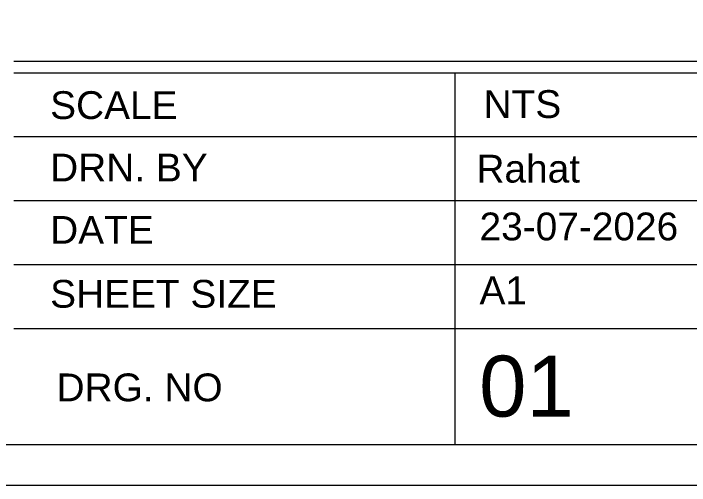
# Model space of a CAD drawing. Header units: millimetres. Extents: x 144517 to 159919, y -31393 to -20504.
# Drawn here: x 157577 to 158797, y -31393 to -30541 of the extents above; entities that cross this region are included whole.
import ezdxf

# ---------------------------------------------------------------- set-up
doc = ezdxf.new("R2010")
doc.units = ezdxf.units.MM
doc.header["$MEASUREMENT"] = 0
doc.layers.add('A - SHEET', color=7, linetype='Continuous', lineweight=9)
doc.styles.add('style1', font='arial.ttf')

msp = doc.modelspace()

# ---------------------------------------------------------------- linework, layer by layer
at = {"layer": 'A - SHEET', "lineweight": 9, "extrusion": (0, -5.72097e-07, 1)}
for p, q in [((157577.9, -30626.8, 0), (159838.5, -30626.8, 0)), ((157577.9, -30647.7, 0), (159838.5, -30647.7, 0)), ((158374.3, -31319.3, 0), (158374.3, -30647.7, 0)), ((157577.9, -30763, 0), (159845.4, -30763, 0)), ((157577.9, -30878.4, 0), (159138.8, -30878.4, 0)), ((157577.9, -30993.8, 0), (159138.8, -30993.8, 0)), ((157577.9, -31109.1, 0), (159138.8, -31109.1, 0))]:
    msp.add_line(p, q, dxfattribs=at)
at = {"layer": 'A - SHEET', "elevation": 0}
for points in [[(144517.3, -31392.7), (144517.3, -20504.4), (159918.8, -20504.4), (159918.8, -31392.7)], [(144590.7, -31319.3), (144590.7, -20577.8), (159845.4, -20577.8), (159845.4, -31319.3)]]:
    msp.add_lwpolyline(points, close=True, dxfattribs=at)

# ---------------------------------------------------------------- texts
at = {"layer": 'A - SHEET', "extrusion": (0, -5.72097e-07, 1), "char_height": 50.17, "attachment_point": 1, "text_direction": (1, 0, 0), "style": 'style1'}
for s, width, heights, insert in [('SCALE', 22.81, [0], (157643.5, -30681, 0)), ('NTS', 0.977, [0], (158425.5, -30679.1, 0)), ('DRN. BY', 318.715, [0], (157643.5, -30793.7, 0)), ('DATE', 19.899, [0.00355], (157643.5, -30906.2, 0)), ('SHEET SIZE', 488.934, [0], (157643.5, -31021.6, 0)), ('DRG. NO', 415.336, [0], (157655, -31190.5, 0))]:
    msp.add_mtext_dynamic_manual_height_columns(s, width=width, gutter_width=0.0355, heights=heights, dxfattribs=dict(at, insert=insert))
at = {"layer": 'A - SHEET', "extrusion": (2.67207e-10, -5.72097e-07, 1), "attachment_point": 1, "text_direction": (1, 0, 0), "style": 'style1'}
for s, width, insert, char_height in [('Rahat', 671.163, (158412.6, -30795.7, 0), 50.17), ('23-07-2026', 48.761, (158418.2, -30900, 0), 50.17), ('A1', 48.761, (158418.2, -31015.4, 0), 50.17), ('01', 48.761, (158417.5, -31158.3, 0), 110.09)]:
    msp.add_mtext_dynamic_manual_height_columns(s, width=width, gutter_width=0.0355, heights=[0], dxfattribs=dict(at, insert=insert, char_height=char_height))

doc.saveas('drawing.dxf')
